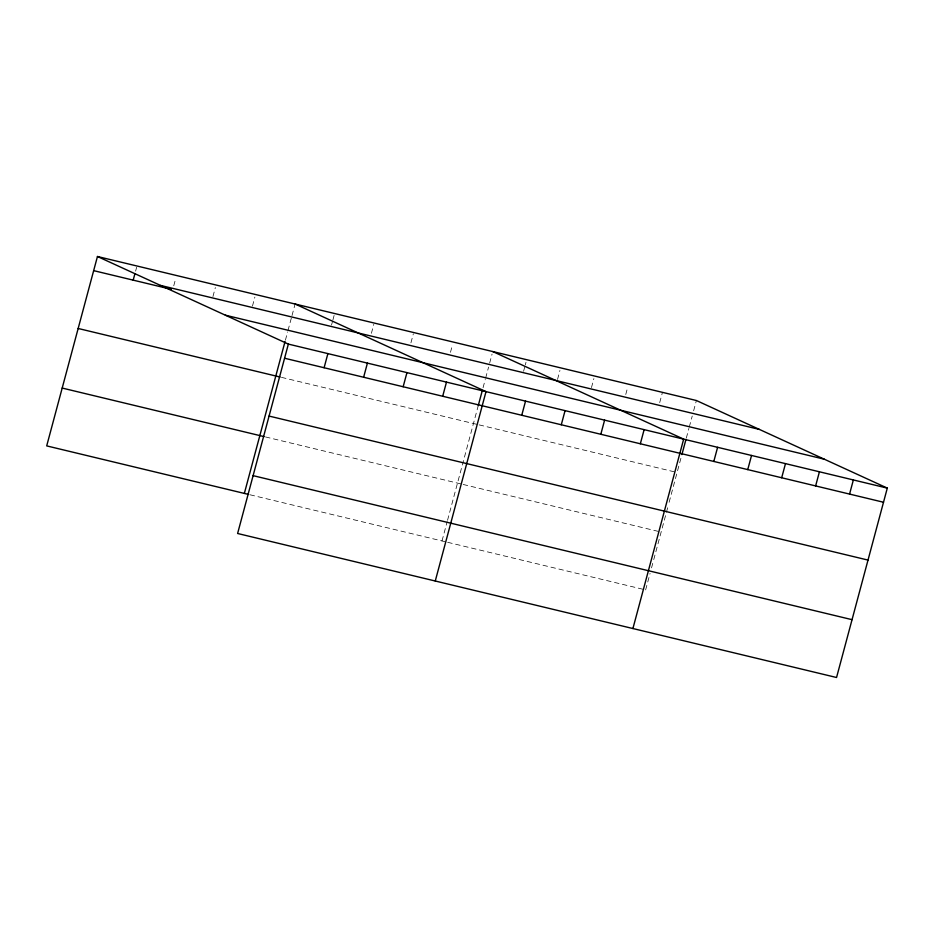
<?xml version="1.0" encoding="UTF-8"?>
<svg xmlns="http://www.w3.org/2000/svg" width="934" height="934" viewBox="0 0 934 934"><rect width="100%" height="100%" fill="white"/><g stroke="black" fill="none" stroke-linecap="round" stroke-linejoin="round"><path stroke-width="0.7" stroke-dasharray="4.67 3.5" d="M135.605 271.14L136.633 267.287M173.759 285.792L175.825 278.075M212.94 296.58L215.345 287.579M252.472 306.083L254.877 297.082M285.407 340.198L287.625 331.932M287.987 330.554L291.315 318.155M292.003 315.587L294.759 305.301M331.523 325.09L332.562 321.238M332.901 319.953L334.279 314.805M371.405 333.31L373.81 324.32M410.937 342.813L413.342 333.823M450.468 352.316L452.535 344.611M442.004 540.938L447.164 521.662M447.538 520.285L478.255 405.613M483.053 387.715L485.271 379.449M485.633 378.072L488.587 367.062M489.649 363.116L492.055 354.114M523.589 371.277L524.966 366.128M525.305 364.844L525.994 362.275M557.528 379.438L559.933 370.436M591.467 387.598L593.884 378.597M625.757 394.475L627.823 386.758M659.696 402.636L662.451 392.35M645.639 589.903L650.064 573.383M651.535 567.872L653.38 560.984M653.753 559.618L668.394 504.99M669.118 502.282L681.528 455.955M686.327 438.058L688.907 428.414M689.28 427.036L692.234 416.027M693.635 410.797L696.39 400.511M281.461 377.348L477.706 424.538M479.119 424.877L677.103 472.487M265.49 436.937L461.735 484.127M463.147 484.466L659.719 531.726M249.997 494.775L446.242 541.965M447.655 542.304L644.226 589.564"/><path stroke-width="1.4" d="M97.451 256.5L288.361 344.097L237.61 533.489L836.549 677.5L887.3 488.108L696.39 400.511L97.451 256.5L46.7 445.892L248.584 494.436M133.188 280.142L134.916 273.709M244.346 493.421L285.033 341.564M324.11 367.739L327.892 353.601M363.63 377.243L367.424 363.104M403.161 386.746L406.955 372.608M442.693 396.249L446.487 382.111M478.255 405.613L482.318 390.47M435.267 581.018L486.007 391.615L295.097 304.017M521.756 415.256L525.538 401.118M561.287 424.772L565.07 410.621M600.819 434.275L604.602 420.137M640.339 443.778L644.133 429.64M632.913 628.535L683.665 439.143L492.743 351.546M681.902 454.578L685.953 439.435M713.809 461.443L717.604 447.304M747.749 469.604L751.543 455.465M781.688 477.764L785.482 463.626M815.627 485.925L819.422 471.787M849.566 494.086L853.361 479.948M160.45 285.407L759.389 429.418M93.657 270.638L171.307 289.307M225.363 315.19L824.302 459.201M288.361 344.097L887.3 488.108M284.578 358.236L883.506 502.247M78.164 328.476L280.048 377.009M269.074 416.074L868.013 560.085M62.193 388.065L264.077 436.598M253.114 475.651L852.053 619.674"/></g></svg>
